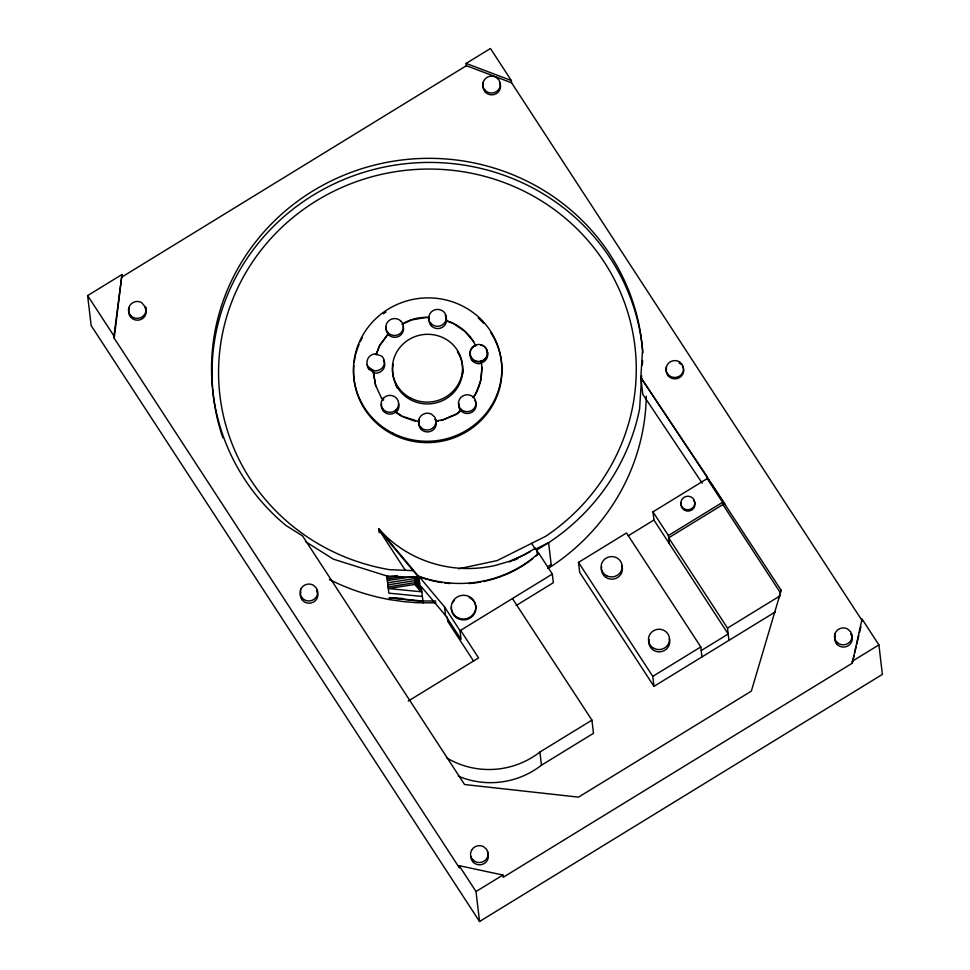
<?xml version="1.0" encoding="UTF-8"?>
<svg xmlns="http://www.w3.org/2000/svg" width="970" height="970" viewBox="0 0 970 970"><rect width="100%" height="100%" fill="white"/><g stroke="black" fill="none" stroke-linecap="round" stroke-linejoin="round"><path stroke-width="1.45" d="M641.679 375.62L639.618 408.843A215.861 208.404 -6.7 0 1 548.608 542.715L536.665 550.087L537.004 552.985M642.346 365.059L642.625 360.525M446.164 318.766L446.345 321.943A8.778 8.475 -6.7 0 1 431.82 326.369L430.365 324.671A8.778 8.475 -6.7 0 1 429.249 318.281M481.957 367.242L480.623 380.907L475.664 393.808L473.275 397.07M113.951 335.972L121.965 274.534L87.627 295.583L91.156 325.556L479.544 921.5L882.373 674.417L878.905 644.904L862.051 619.042L852.23 663.213L503.175 877.304L502.909 875.037L459.174 865.677L459.44 867.956L114.218 338.239L113.951 335.972L87.627 295.583M114.218 338.239L121.965 274.534M778.983 597.738L780.862 589.821M852.23 663.213L853.952 655.914M854.655 652.992L856.037 647.148M856.728 644.226L858.802 635.459M859.493 632.549L860.887 626.705M376.081 354.426L379.573 345.332L388.109 333.85L387.345 332.965A8.778 8.475 -6.7 0 1 386.23 326.575M376.142 354.874L379.634 345.793L387.854 334.553L388.861 335.111A8.778 8.475 -6.7 0 0 403.217 326.308M473.324 397.53C480.562 387.842 482.611 374.032 481.532 362.853A8.778 8.475 -6.7 0 0 486.394 350.206M402.198 416.651L395.905 412.383L396.597 411.826A8.778 8.475 -6.7 0 0 398.561 403.544M460.52 408.637L460.786 410.904L456.543 414.323L441.083 420.568M547.589 566.722L551.178 564.516M547.808 568.541L551.384 566.334A215.861 208.404 -6.7 0 0 646.287 396.233M511.602 82.814L466.388 65.693L466.121 63.426L490.456 48.5L511.335 80.534L511.602 82.814L862.269 620.861M122.232 276.802L466.388 65.693M706.633 476.512L781.189 590.318L751.338 691.137L578.532 797.134L464.569 784.524L302.579 535.961L285.92 525.461A215.861 208.404 -6.7 0 1 330.831 181.099A215.861 208.404 -6.7 0 1 642.516 350.4L640.83 377.572L642.807 394.378L702.183 483.145M701.225 650.555L728.203 634.004L653.926 520.029L652.968 511.857L707.178 478.61L706.912 476.343L640.83 377.572L725.536 504.921M423.138 602.879L421.222 586.535L445.57 615.574L461.041 639.315L460.022 630.694L552.33 574.07L538.702 553.142A115.006 111.029 -6.7 0 1 418.797 576.216L420.58 591.373L414.784 584.449L388.303 588.535L421.841 591.833M775.418 611.864L653.962 686.36L579.684 572.385L578.508 562.394L626.511 532.954L700.789 646.929L701.965 656.908M628.221 535.792L653.926 520.029M516.173 605.498L553.349 582.703L552.33 574.07M669.361 543.709L668.403 535.537L722.601 502.29L707.178 478.61M722.601 502.29L722.868 504.558L668.669 537.817L727.512 628.099L728.943 640.358M408.237 701.055L478.574 657.915L460.774 630.609M727.512 628.099L780.426 595.641M653.962 686.36L652.786 676.369L700.789 646.929M446.636 757.825A80.486 77.709 -6.7 0 0 539.914 752.041L591.942 720.128L512.584 598.817M458.216 776.109A80.486 77.709 -6.7 0 0 541.454 765.209L593.482 733.296L591.942 720.128M479.544 921.5L476.015 891.527L502.909 875.037M852.012 661.394L878.905 644.904M535.755 556.222A115.006 111.029 -6.7 0 0 538.75 553.603L535.294 548.292L522.903 555.495L509.711 561.181L495.9 565.292A118.279 114.193 -6.7 0 1 378.785 528.868L379.234 532.688M509.42 561.957L530.081 551.821M531.596 543.358L535.404 549.202L548.608 542.715L551.384 566.334M402.259 324.295L411.704 319.918L425.709 317.529L429.419 317.833M476.221 345.32L474.148 346.254A8.778 8.475 -6.7 0 0 471.371 357.966L472.826 359.652A8.778 8.475 -6.7 0 0 479.119 361.871L481.375 361.483A8.778 8.475 -6.7 0 0 484.77 347.151M513.773 560.381L517.725 558.671M458.677 568.808L497.186 560.575L545.758 536.264A208.95 201.736 -6.7 0 0 563.024 216.322A208.95 201.736 -6.7 0 0 238.887 285.532A208.95 201.736 -6.7 0 0 389.419 569.657L413.159 570.663M438.537 421.004L435.991 421.441L435.724 419.173M388.109 586.923L414.578 582.715L420.362 589.505M386.994 577.356L397.288 575.743M387.175 578.969L401.883 576.677M387.624 582.8L414.093 578.641L419.901 585.565M387.867 584.874L414.336 580.715L420.143 587.638M387.37 580.569L412.371 576.701M435.736 601.024L417.391 600.951L389.382 597.762L389.6 599.581L403.544 601.618L417.597 602.77L435.942 602.843M305.586 541.648L333.389 559.169L386.824 575.974L418.955 577.587L378.894 529.778L405.327 570.324M402.538 598.429L389.382 597.762L422.932 601.06M429.37 317.384C420.083 316.85 409.522 319.142 402.174 324.198M422.387 596.441L388.849 593.155L386.824 575.974M446.43 321.034L453.148 323.398L464.715 331.255L473.748 341.755M373.123 370.419L374.02 372.916A8.778 8.475 -6.7 0 0 383.417 360.076M403.532 417.124L415.512 421.344M466.121 63.426L511.335 80.534M679.073 362.865L680.94 364.138M460.786 410.904L460.059 410.067A8.778 8.475 -6.7 0 1 458.943 403.678M381.537 397.833L383.538 400.149L383.32 398.33M418.797 576.216L444.551 606.953L460.022 630.694M378.785 528.868L418.858 576.677A115.006 111.029 -6.7 0 0 427.734 579.539M416.36 576.665L419.258 580.133M415.584 577.15L419.452 581.757M413.838 576.471L419.646 583.394M722.868 504.558L780.086 592.343M652.968 511.857L668.403 535.537M578.508 562.394L652.786 676.369M473.639 661.152L447.752 621.43L447.243 617.041M459.174 865.677L476.015 891.527M834.988 636.781A8.778 8.475 -6.7 0 0 836.104 643.171L837.571 644.868A8.778 8.475 -6.7 0 0 852.303 638.236L850.702 631.785L847.38 628.827A8.778 8.475 -6.7 0 0 835.522 632.428L834.721 634.513A8.778 8.475 -6.7 0 0 835.837 640.903L837.304 642.601A8.778 8.475 -6.7 0 0 852.036 635.968M850.969 634.053L851.927 636.053L851.672 633.859M666.426 366.745L666.414 368.551A8.778 8.475 -6.7 0 0 667.542 374.941L668.997 376.639A8.778 8.475 -6.7 0 0 683.729 370.007L682.237 364.465L678.915 361.507A8.778 8.475 -6.7 0 0 667.057 365.12L666.257 367.193A8.778 8.475 -6.7 0 0 667.372 373.583L668.839 375.281A8.778 8.475 -6.7 0 0 683.571 368.649M682.395 365.823L683.353 367.836L683.207 366.539M475.688 345.829C470.317 333.801 458.871 324.501 446.382 320.585L446.503 319.288A8.778 8.475 -6.7 0 0 445.181 315.104M435.033 419.367L435.979 421.368A8.778 8.475 -6.7 0 1 421.356 427.903L419.901 426.218A8.778 8.475 -6.7 0 1 418.785 419.828L419.573 417.743A8.778 8.475 -6.7 0 1 431.432 414.129L434.766 417.1L436.088 421.283M381.598 398.294L375.632 385.405L373.341 372.237L368.491 368.745A8.778 8.475 -6.7 0 1 367.157 364.562M316.596 590.209L317.93 594.392A8.778 8.475 -6.7 0 1 303.186 601.012L301.731 599.327A8.778 8.475 -6.7 0 1 300.615 592.937M145.658 307.357L141.377 302.385A8.778 8.475 -6.7 0 0 129.531 305.999L128.731 308.084A8.778 8.475 -6.7 0 0 129.847 314.474L131.302 316.159A8.778 8.475 -6.7 0 0 146.046 309.539L145.658 307.357L145.888 309.236M144.918 307.163L146.252 311.346A8.778 8.475 -6.7 0 1 131.52 317.978L130.053 316.281A8.778 8.475 -6.7 0 1 128.937 309.891L128.901 307.635M488.007 853.806L488.383 855.989A8.778 8.475 -6.7 0 1 473.639 862.609L472.184 860.923A8.778 8.475 -6.7 0 1 470.85 856.74M373.389 372.686L375.693 385.866M836.564 641.752L836.831 644.019M834.891 634.065L835.158 636.332M679.849 362.137L680.006 363.495M668.1 374.432L668.269 375.79M499.986 82.074L500.205 83.893M484.891 89.968L485.109 91.786M483.218 82.28L483.266 84.548A8.778 8.475 -6.7 0 0 484.382 90.938L485.837 92.623A8.778 8.475 -6.7 0 0 500.581 86.003L499.029 80.001L495.706 77.042A8.778 8.475 -6.7 0 0 483.848 80.655L483.048 82.729A8.778 8.475 -6.7 0 0 484.163 89.119L485.618 90.816A8.778 8.475 -6.7 0 0 500.362 84.184M535.294 548.292L535.404 549.202M539.914 752.041L541.454 765.209M483.787 346.06L482.914 345.878A8.778 8.475 -6.7 0 0 480.768 345.126M480.987 361.082L481.253 363.362L479.325 363.689A8.778 8.475 -6.7 0 1 473.045 361.47L471.578 359.773A8.778 8.475 -6.7 0 1 470.462 353.395M472.05 358.354L472.317 360.622M430.825 323.252L431.092 325.52M487.752 851.611L488.019 853.879M444.551 606.953L445.57 615.574M472.645 859.493L472.911 861.772M420.628 427.067L420.834 428.873M418.955 419.379L419.222 421.647M387.915 332.443L388.23 335.171M395.639 410.104L395.905 412.383M383.211 409.231L383.417 411.05M369.012 367.775L369.218 369.594M317.299 590.002L317.566 592.282M302.191 597.896L302.458 600.163M300.518 590.221L300.785 592.488M130.574 315.311L130.78 317.129M222.857 437.785A215.861 208.404 -6.7 0 1 212.672 388.873M212.563 387.382A215.861 208.404 -6.7 0 1 411.741 163.13A215.861 208.404 -6.7 0 1 642.88 352.983M389.6 599.581A215.861 208.404 -6.7 0 1 329.412 579.514M381.574 403.811A8.778 8.475 -6.7 0 0 382.689 410.201L384.144 411.898A8.778 8.475 -6.7 0 0 394.778 412.796L395.857 411.923L402.15 416.203L418.991 421.647A8.778 8.475 -6.7 0 0 420.107 428.025L421.562 429.722A8.778 8.475 -6.7 0 0 436.306 423.102L435.942 420.98L443.581 419.683L456.494 413.875L460.738 410.455L461.465 411.304A8.778 8.475 -6.7 0 0 474.863 400.489M490.65 332.37A74.229 71.659 -6.7 0 1 445.242 440.477A74.229 71.659 -6.7 0 1 353.856 365.46M354.171 362.562A74.229 71.659 -6.7 0 1 355.469 355.457M355.808 354.062A74.229 71.659 -6.7 0 1 359.07 344.423M360.258 341.755A74.229 71.659 -6.7 0 1 362.234 337.863M383.465 313.771A74.229 71.659 -6.7 0 1 385.902 312.073M478.307 318.039A74.229 71.659 -6.7 0 1 483.509 323.168M457.403 351.795A35.102 33.889 -6.7 0 1 434.257 403.277A35.102 33.889 -6.7 0 1 393.177 364.15M462.836 369.437A35.102 33.889 -6.7 0 1 462.702 373.862M397.276 387.915A35.102 33.889 -6.7 0 1 395.869 385.284M532.675 558.732A115.006 111.029 -6.7 0 1 502.666 575.841M501.417 576.313A115.006 111.029 -6.7 0 1 483.412 581.503M480.78 582.012A115.006 111.029 -6.7 0 1 468.813 583.552M450.068 583.528A115.006 111.029 -6.7 0 1 444.745 582.982M442.09 582.606A115.006 111.029 -6.7 0 1 429.019 579.902M473.93 601.497A12.283 11.858 -6.7 0 1 466.388 619.587A12.283 11.858 -6.7 0 1 451.438 606.687M452.687 602.746A12.283 11.858 -6.7 0 1 454.506 600.175M469.201 597.423A12.283 11.858 -6.7 0 1 473.311 600.66M621.964 565.946A10.524 10.161 -6.7 0 1 612.288 579.175A10.524 10.161 -6.7 0 1 601.655 566.819M669.324 638.612A10.524 10.161 -6.7 0 1 659.648 651.84A10.524 10.161 -6.7 0 1 649.003 639.485M693.938 500.714A7.02 6.778 -6.7 0 1 689.161 511.032A7.02 6.778 -6.7 0 1 681.158 502.896M446.297 317.469L446.079 319.676A8.778 8.475 -6.7 0 1 431.553 324.101L430.098 322.404A8.778 8.475 -6.7 0 1 428.982 316.014L429.783 313.928A8.778 8.475 -6.7 0 1 441.641 310.327L443.508 311.588A8.778 8.475 -6.7 0 1 446.297 317.469M301.149 588.584L300.348 590.669A8.778 8.475 -6.7 0 0 301.464 597.047L302.919 598.745A8.778 8.475 -6.7 0 0 317.663 592.112L316.329 587.929L313.007 584.971A8.778 8.475 -6.7 0 0 301.149 588.584M471.602 850.181L470.802 852.266A8.778 8.475 -6.7 0 0 471.917 858.656L473.372 860.341A8.778 8.475 -6.7 0 0 488.116 853.721L486.782 849.538L483.46 846.567A8.778 8.475 -6.7 0 0 471.602 850.181M383.489 398.112L382.156 399.919A8.778 8.475 -6.7 0 0 382.483 408.394L383.938 410.08A8.778 8.475 -6.7 0 0 394.572 410.977L396.33 409.546A8.778 8.475 -6.7 0 0 395.881 397.579L394.014 396.306A8.778 8.475 -6.7 0 0 383.489 398.112M476.173 344.871L474.087 345.805A8.778 8.475 -6.7 0 0 471.311 357.506L472.778 359.203A8.778 8.475 -6.7 0 0 479.059 361.422L481.326 361.034A8.778 8.475 -6.7 0 0 484.721 346.69L482.854 345.429A8.778 8.475 -6.7 0 0 476.173 344.871M375.39 353.904L373.135 354.28A8.778 8.475 -6.7 0 0 368.285 366.927L373.753 370.637A8.778 8.475 -6.7 0 0 381.683 356.111L375.39 353.904M400.586 320.791L398.731 319.518A8.778 8.475 -6.7 0 0 387.188 331.607L388.643 333.292A8.778 8.475 -6.7 0 0 402.053 322.489L400.586 320.791M473.19 396.985L471.335 395.712A8.778 8.475 -6.7 0 0 459.792 407.788L461.247 409.486A8.778 8.475 -6.7 0 0 473.639 408.952A8.778 8.475 -6.7 0 0 473.19 396.985M392.874 433.19A74.229 71.659 -6.7 0 0 501.769 366.393A74.229 71.659 -6.7 0 0 388.23 309.127A74.229 71.659 -6.7 0 0 392.874 433.19M411.025 398.294A35.102 33.889 -6.7 0 0 462.52 366.708A35.102 33.889 -6.7 0 0 408.831 339.621A35.102 33.889 -6.7 0 0 411.025 398.294M457.949 617.757A12.283 11.858 -6.7 0 0 475.785 606.42A12.283 11.858 -6.7 0 0 456.834 597.241A12.283 11.858 -6.7 0 0 457.949 617.757M684.553 509.02A7.02 6.778 -6.7 0 0 694.847 502.702A7.02 6.778 -6.7 0 0 684.105 497.283A7.02 6.778 -6.7 0 0 684.553 509.02M606.711 575.768A10.524 10.161 -6.7 0 0 622.158 566.298A10.524 10.161 -6.7 0 0 606.056 558.174A10.524 10.161 -6.7 0 0 606.711 575.768M654.071 648.433A10.524 10.161 -6.7 0 0 669.518 638.963A10.524 10.161 -6.7 0 0 653.404 630.839A10.524 10.161 -6.7 0 0 654.071 648.433"/></g></svg>
